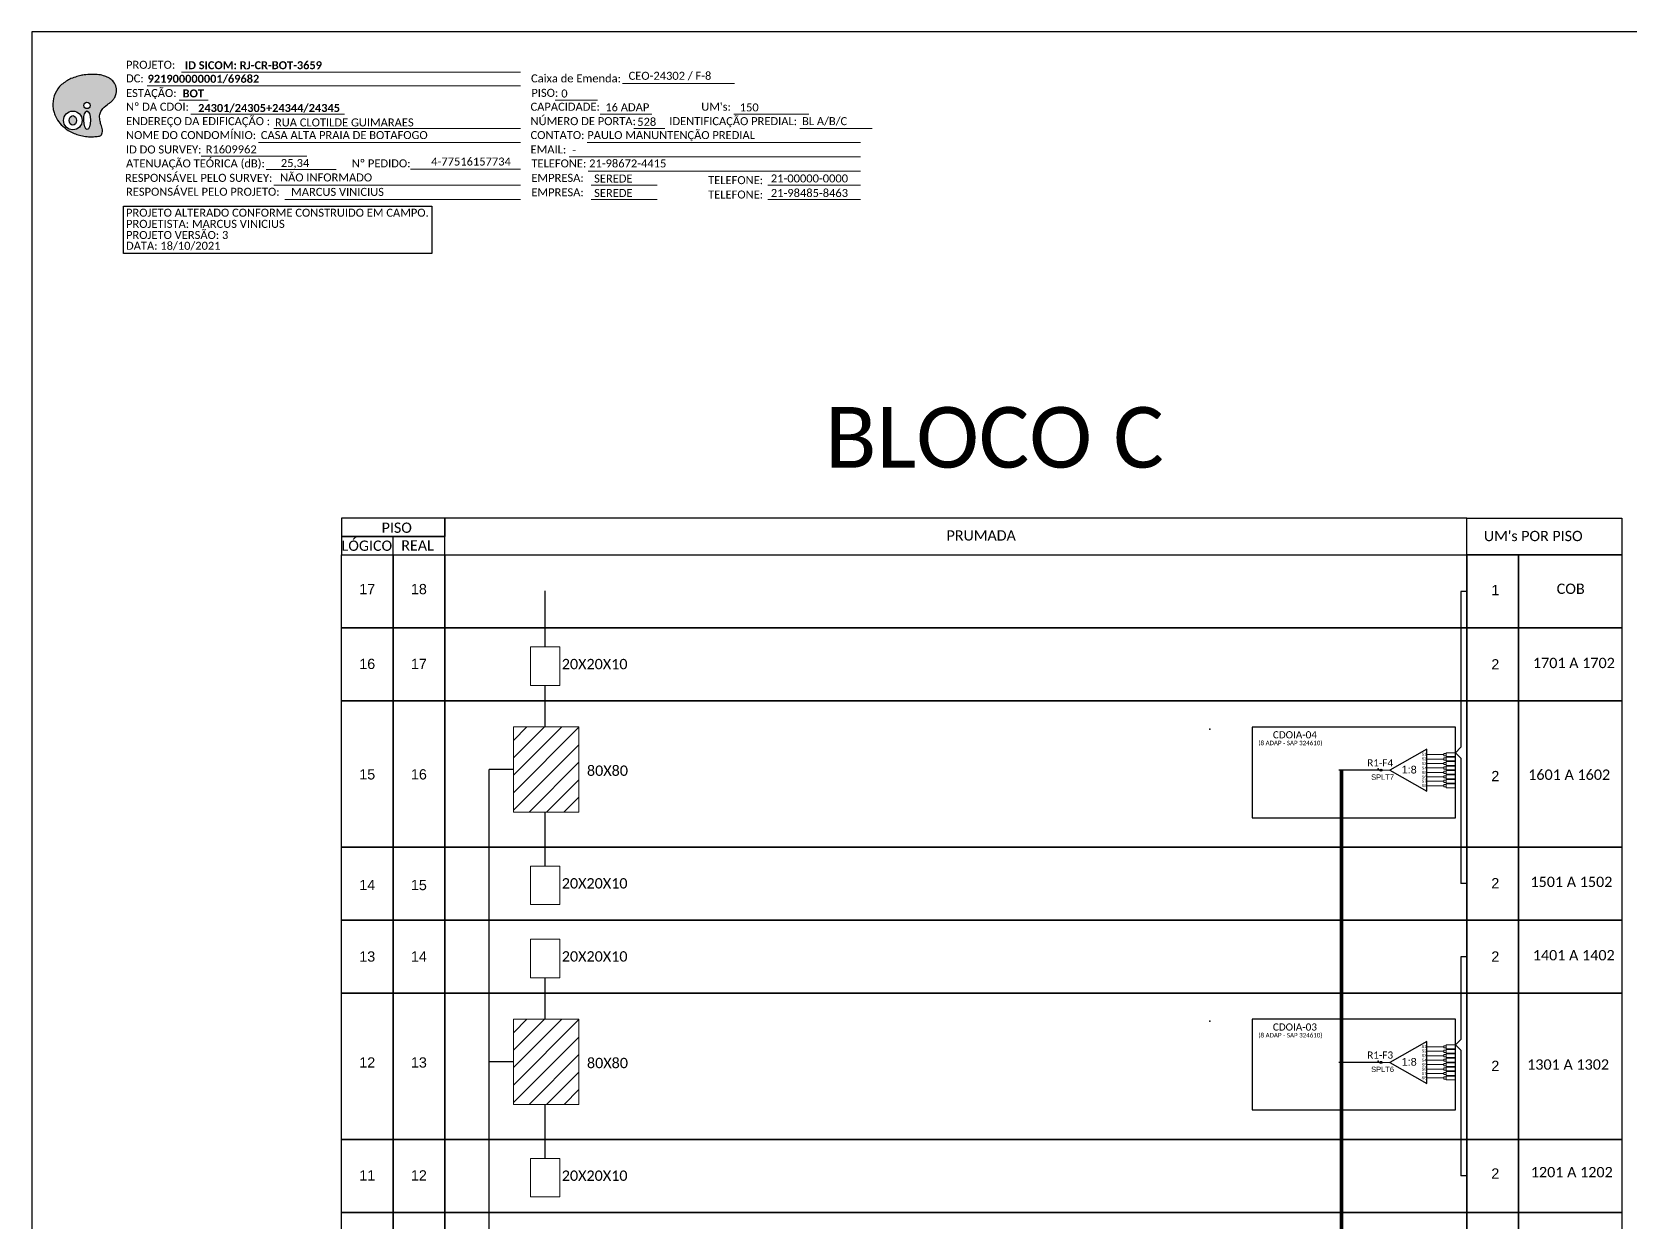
# Model space of a CAD drawing. Header units: inches. Extents: x 2352 to 7774, y -43 to 551.
# Drawn here: x 6935.8 to 7293.9, y 284.2 to 550.8 of the extents above; entities that cross this region are included whole.
import ezdxf
from ezdxf.enums import TextEntityAlignment as Align

# ---------------------------------------------------------------- set-up
doc = ezdxf.new("R2010")
doc.units = ezdxf.units.IN
doc.header["$MEASUREMENT"] = 0
doc.styles.add('ARIAL', font='arial.ttf')
doc.styles.add('WMF-Calibri0', font='calibri.ttf')
doc.styles.add('WMF-Calibri1', font='calibrib.ttf')

# ---------------------------------------------------------------- blocks, each defined once
blk = doc.blocks.new('SPLITTER_')
blk.add_point((0, 0))
at = {"style": 'ARIAL', "flags": 4}
blk.add_attdef('SPLT', (0, -3.26), '', height=1.5, dxfattribs=at)
blk = doc.blocks.new('OI')
h = blk.add_hatch(color=40)
edge = h.paths.add_edge_path()
edge.add_spline(control_points=[(4.35, -0.67), (3.92, -0.99), (3.26, -1.5), (2.81, -2.59), (2.9, -3.5), (3.06, -4.27), (3.31, -4.85), (3.37, -5.39), (3.4, -5.88), (3.2, -6.4), (2.54, -6.61), (1.65, -6.63), (0.55, -6.67), (-0.56, -6.42), (-1.61, -6.14), (-2.77, -5.61), (-3.92, -4.77), (-4.89, -3.7), (-5.34, -2.65), (-5.6, -1.94), (-5.85, -0.96), (-5.71, 0.47), (-5.1, 2.02), (-4.14, 3.02), (-3.3, 3.61), (-2.37, 4.16), (-1.36, 4.44), (-0.56, 4.7), (0.79, 4.85), (2.24, 4.97), (3.79, 4.57), (4.67, 4.21), (5.44, 3.65), (5.76, 2.99), (6.03, 2.21), (6.01, 1.46), (5.72, 0.64), (5.31, 0.08), (4.88, -0.38), (4.51, -0.55), (4.35, -0.67)], knot_values=[0, 0, 0, 0, 1.60434, 2.417191, 3.427595, 4.282808, 4.776746, 5.304182, 5.888771, 6.258406, 6.858137, 7.79129, 8.986195, 10.124242, 11.187857, 12.242908, 13.953784, 15.414161, 16.515391, 17.349188, 17.675853, 19.552021, 21.515531, 22.568638, 23.63245, 24.621084, 25.782718, 26.745347, 27.142653, 29.870543, 31.004649, 31.921532, 32.709589, 33.801391, 34.042471, 35.192333, 35.971461, 36.628871, 37.254359, 37.836911, 37.836911, 37.836911, 37.836911], degree=3, periodic=0)
h.paths.add_polyline_path([(1.13, -0.87, -1), (-0.04, -0.87, -1)], flags=16)
edge = h.paths.add_edge_path(flags=16)
edge.add_ellipse((0.56, -3.59), major_axis=(-0.02, 1.71), ratio=0.361305, start_angle=0, end_angle=360)
h.paths.add_polyline_path([(-0.36, -3.62, -1), (-3.8, -3.62, -1)], flags=16)
edge = h.paths.add_edge_path(flags=0)
edge.add_ellipse((-2.08, -3.62), major_axis=(0, 0.885), ratio=0.758294, start_angle=0, end_angle=360)
at = {"color": 40}
for centre, radius in [((-2.08, -3.62), 1.72), ((0.54, -0.87), 0.587)]:
    blk.add_circle(centre, radius, dxfattribs=at)
blk.add_ellipse((-2.08, -3.62), major_axis=(0, 0.885), ratio=0.758294, start_param=-3.141592653589792, end_param=3.141592653589792, dxfattribs=at)
blk.add_ellipse((0.56, -3.59), major_axis=(-0.02, 1.71), ratio=0.361305, dxfattribs=at)
at = {"color": 40, "start_tangent": (-0.800898, -0.598801), "end_tangent": (-0.800898, -0.598801)}
blk.add_spline([(4.35, -0.67), (3.2, -1.78), (2.9, -2.54), (2.92, -3.55), (3.12, -4.38), (3.28, -4.85), (3.37, -5.37), (3.35, -5.95), (3.2, -6.29), (2.66, -6.55), (1.73, -6.63), (0.54, -6.62), (-0.58, -6.41), (-1.6, -6.11), (-2.56, -5.67), (-3.95, -4.67), (-4.89, -3.56), (-5.37, -2.56), (-5.64, -1.78), (-5.72, -1.46), (-5.63, 0.42), (-4.84, 2.22), (-4.13, 2.99), (-3.27, 3.62), (-2.4, 4.09), (-1.3, 4.47), (-0.37, 4.72), (0.02, 4.77), (2.75, 4.8), (3.85, 4.53), (4.69, 4.16), (5.31, 3.68), (5.85, 2.73), (5.93, 2.5), (5.94, 1.35), (5.67, 0.62), (5.29, 0.08), (4.84, -0.36), (4.35, -0.67)], degree=3, dxfattribs=at)
blk = doc.blocks.new('A$C415C251F')
at = {"color": 3}
blk.add_point((0, 0), dxfattribs=at)

msp = doc.modelspace()

# ---------------------------------------------------------------- hatches: boundary and pattern name
h = msp.add_hatch()
h.set_pattern_fill('ANSI31', color=0, scale=22.150909, style=0)
h.set_pattern_definition([(45, (214.4683, -238.4515), (-1.9578823, 1.9578823), [])])
h.paths.add_polyline_path([(7058.39, 395.15), (7043.72, 395.15), (7043.72, 376.05), (7058.39, 376.05)])
h = msp.add_hatch(color=0)
h.dxf.hatch_style = 1
edge = h.paths.add_edge_path()
edge.add_arc((7238.11, 385.47), 0.242, 0, 360)
h = msp.add_hatch()
h.set_pattern_fill('ANSI31', color=0, scale=22.150909, style=0)
h.set_pattern_definition([(45, (214.4683, -303.939), (-1.9578823, 1.9578823), [])])
h.paths.add_polyline_path([(7058.39, 329.66), (7043.72, 329.66), (7043.72, 310.57), (7058.39, 310.57)])
h = msp.add_hatch(color=0)
h.dxf.hatch_style = 1
edge = h.paths.add_edge_path()
edge.add_arc((7238.11, 320), 0.242, 0, 360)

# ---------------------------------------------------------------- linework, layer by layer
for points in [[(6935.83, -43.15), (7774.39, -43.15), (7774.39, 550.85), (6935.83, 550.85), (6935.83, -43.15)], [(7028.31, 433.72), (7257.33, 433.72), (7257.33, 441.94), (7028.31, 441.94), (7028.31, 441.94), (7028.31, 437.83)], [(7016.73, 433.72), (7016.73, 437.83)]]:
    msp.add_lwpolyline(points)
at = {"color": 7, "lineweight": 0}
for points in [[(6969.3, 541.85), (7045.27, 541.85)], [(6961.66, 538.8), (7045.27, 538.8)], [(7068.11, 539.3), (7093.24, 539.3)], [(6968.78, 535.53), (6975.33, 535.53)], [(7053.07, 535.57), (7062.55, 535.57)], [(6971.44, 532.46), (7005.83, 532.46)], [(7063.12, 532.46), (7074.73, 532.46)], [(7093.06, 532.46), (7109.91, 532.46)], [(6990.01, 529.22), (7045.27, 529.22)], [(7070.7, 529.22), (7077.65, 529.22)], [(7107.87, 529.22), (7124.05, 529.22)], [(6973.76, 523.04), (6997.39, 523.04)], [(6986.6, 526.11), (7045.27, 526.11)], [(7056.19, 522.87), (7121.46, 522.87)], [(7060.23, 526.11), (7121.46, 526.11)], [(6988.3, 520.07), (7003.97, 520.07)], [(7020.63, 520.08), (7045.13, 520.08)], [(7021.13, 520.09), (7045.28, 520.09)], [(7060.48, 519.63), (7121.46, 519.63)], [(6990.01, 516.52), (7045.27, 516.52)], [(7061.09, 516.52), (7075.89, 516.52)], [(7100.69, 516.52), (7121.46, 516.52)], [(6992.5, 513.28), (7045.27, 513.28)], [(7061.09, 513.28), (7075.89, 513.28)], [(7100.69, 513.28), (7121.46, 513.28)]]:
    msp.add_lwpolyline(points, dxfattribs=at)
at = {"color": 1}
msp.add_lwpolyline([(6956.35, 511.79), (7025.42, 511.79), (7025.42, 501.23), (6956.35, 501.23)], close=True, dxfattribs=at)
at = {"color": 0}
for points in [[(7005.16, 437.83), (7028.31, 437.83), (7028.31, 441.94), (7005.16, 441.94)], [(7005.16, 433.72), (7028.31, 433.72), (7028.31, 437.83), (7005.16, 437.83)]]:
    msp.add_lwpolyline(points, close=True, dxfattribs=at)
for points in [[(7257.33, 441.94), (7292.05, 441.94), (7292.05, 433.72), (7257.33, 433.72)], [(7005.16, 433.72), (7016.73, 433.72), (7016.73, 417.35), (7005.16, 417.35)], [(7016.73, 433.72), (7028.31, 433.72), (7028.31, 417.35), (7016.73, 417.35)], [(7028.31, 433.72), (7257.33, 433.72), (7257.33, 417.35), (7028.31, 417.35)], [(7257.33, 433.72), (7268.9, 433.72), (7268.9, 417.35), (7257.33, 417.35)], [(7268.9, 433.72), (7292.05, 433.72), (7292.05, 417.35), (7268.9, 417.35)], [(7005.16, 417.35), (7016.73, 417.35), (7016.73, 400.98), (7005.16, 400.98)], [(7016.73, 417.35), (7028.31, 417.35), (7028.31, 400.98), (7016.73, 400.98)], [(7028.31, 417.35), (7257.33, 417.35), (7257.33, 400.98), (7028.31, 400.98)], [(7257.33, 417.35), (7268.9, 417.35), (7268.9, 400.98), (7257.33, 400.98)], [(7268.9, 417.35), (7292.05, 417.35), (7292.05, 400.98), (7268.9, 400.98)], [(7005.16, 400.98), (7016.73, 400.98), (7016.73, 368.23), (7005.16, 368.23)], [(7016.73, 400.98), (7028.31, 400.98), (7028.31, 368.23), (7016.73, 368.23)], [(7028.31, 400.98), (7257.33, 400.98), (7257.33, 368.23), (7028.31, 368.23)], [(7257.33, 400.98), (7268.9, 400.98), (7268.9, 368.23), (7257.33, 368.23)], [(7268.9, 400.98), (7292.05, 400.98), (7292.05, 368.23), (7268.9, 368.23)], [(7005.16, 368.23), (7016.73, 368.23), (7016.73, 351.86), (7005.16, 351.86)], [(7016.73, 368.23), (7028.31, 368.23), (7028.31, 351.86), (7016.73, 351.86)], [(7028.31, 368.23), (7257.33, 368.23), (7257.33, 351.86), (7028.31, 351.86)], [(7257.33, 368.23), (7268.9, 368.23), (7268.9, 351.86), (7257.33, 351.86)], [(7268.9, 368.23), (7292.05, 368.23), (7292.05, 351.86), (7268.9, 351.86)], [(7005.16, 351.86), (7016.73, 351.86), (7016.73, 335.49), (7005.16, 335.49)], [(7016.73, 351.86), (7028.31, 351.86), (7028.31, 335.49), (7016.73, 335.49)], [(7028.31, 351.86), (7257.33, 351.86), (7257.33, 335.49), (7028.31, 335.49)], [(7257.33, 351.86), (7268.9, 351.86), (7268.9, 335.49), (7257.33, 335.49)], [(7268.9, 351.86), (7292.05, 351.86), (7292.05, 335.49), (7268.9, 335.49)], [(7005.16, 335.49), (7016.73, 335.49), (7016.73, 302.74), (7005.16, 302.74)], [(7016.73, 335.49), (7028.31, 335.49), (7028.31, 302.74), (7016.73, 302.74)], [(7028.31, 335.49), (7257.33, 335.49), (7257.33, 302.74), (7028.31, 302.74)], [(7257.33, 335.49), (7268.9, 335.49), (7268.9, 302.74), (7257.33, 302.74)], [(7268.9, 335.49), (7292.05, 335.49), (7292.05, 302.74), (7268.9, 302.74)], [(7005.16, 302.74), (7016.73, 302.74), (7016.73, 286.37), (7005.16, 286.37)], [(7016.73, 302.74), (7028.31, 302.74), (7028.31, 286.37), (7016.73, 286.37)], [(7028.31, 302.74), (7257.33, 302.74), (7257.33, 286.37), (7028.31, 286.37)], [(7257.33, 302.74), (7268.9, 302.74), (7268.9, 286.37), (7257.33, 286.37)], [(7268.9, 302.74), (7292.05, 302.74), (7292.05, 286.37), (7268.9, 286.37)], [(7005.16, 286.37), (7016.73, 286.37), (7016.73, 270), (7005.16, 270)], [(7016.73, 286.37), (7028.31, 286.37), (7028.31, 270), (7016.73, 270)], [(7028.31, 286.37), (7257.33, 286.37), (7257.33, 270), (7028.31, 270)], [(7257.33, 286.37), (7268.9, 286.37), (7268.9, 270), (7257.33, 270)], [(7268.9, 286.37), (7292.05, 286.37), (7292.05, 270), (7268.9, 270)]]:
    msp.add_lwpolyline(points, close=True)
at = {"color": 3}
for points in [[(7050.82, 413.09), (7050.82, 425.68)], [(7256.01, 425.53), (7256.01, 390.59)], [(7257.33, 425.53), (7256.01, 425.53)], [(7050.82, 395.15), (7050.82, 404.47)], [(7256.01, 390.59), (7254.76, 389.38), (7256.01, 388.17), (7256.01, 388.17)], [(7256.01, 388.17), (7256.01, 360.05)], [(7046.9, 66.91), (7046.9, 84.63), (7038.25, 84.63), (7038.25, 385.6)], [(7043.72, 385.6), (7038.25, 385.6)], [(7050.82, 363.97), (7050.82, 376.05)], [(7257.33, 360.05), (7256.01, 360.05)], [(7256.01, 343.67), (7256.01, 325.12)], [(7257.33, 343.67), (7256.01, 343.67)], [(7050.82, 329.66), (7050.82, 338.98)], [(7256.01, 325.12), (7254.76, 323.91), (7256.01, 322.71), (7256.01, 322.71)], [(7256.01, 322.71), (7256.01, 308.73)], [(7043.72, 320.11), (7038.25, 320.11)], [(7050.82, 298.48), (7050.82, 310.57)], [(7256.01, 308.73), (7256.01, 294.56)], [(7257.33, 294.56), (7256.01, 294.56)]]:
    msp.add_lwpolyline(points, dxfattribs=at)
at = {"color": 0, "lineweight": 0}
for points in [[(7047.51, 413.09), (7054.13, 413.09), (7054.13, 404.47), (7047.51, 404.47)], [(7043.72, 395.15), (7058.39, 395.15), (7058.39, 376.05), (7043.72, 376.05)], [(7252.17, 389.2), (7252.67, 389.2), (7252.67, 388.71), (7252.17, 388.71)], [(7252.17, 388.2), (7252.67, 388.2), (7252.67, 387.71), (7252.17, 387.71)], [(7252.17, 387.21), (7252.67, 387.21), (7252.67, 386.71), (7252.17, 386.71)], [(7252.17, 386.21), (7252.67, 386.21), (7252.67, 385.72), (7252.17, 385.72)], [(7252.17, 385.22), (7252.67, 385.22), (7252.67, 384.72), (7252.17, 384.72)], [(7252.17, 384.22), (7252.67, 384.22), (7252.67, 383.72), (7252.17, 383.72)], [(7252.17, 383.22), (7252.67, 383.22), (7252.67, 382.73), (7252.17, 382.73)], [(7252.17, 382.23), (7252.67, 382.23), (7252.67, 381.73), (7252.17, 381.73)], [(7047.51, 363.97), (7054.13, 363.97), (7054.13, 355.35), (7047.51, 355.35)], [(7047.51, 347.6), (7054.13, 347.6), (7054.13, 338.98), (7047.51, 338.98)], [(7043.72, 329.66), (7058.39, 329.66), (7058.39, 310.57), (7043.72, 310.57)], [(7252.17, 323.74), (7252.67, 323.74), (7252.67, 323.24), (7252.17, 323.24)], [(7252.17, 322.74), (7252.67, 322.74), (7252.67, 322.24), (7252.17, 322.24)], [(7252.17, 321.74), (7252.67, 321.74), (7252.67, 321.25), (7252.17, 321.25)], [(7252.17, 320.75), (7252.67, 320.75), (7252.67, 320.25), (7252.17, 320.25)], [(7252.17, 319.75), (7252.67, 319.75), (7252.67, 319.26), (7252.17, 319.26)], [(7252.17, 318.76), (7252.67, 318.76), (7252.67, 318.26), (7252.17, 318.26)], [(7252.17, 317.76), (7252.67, 317.76), (7252.67, 317.26), (7252.17, 317.26)], [(7252.17, 316.76), (7252.67, 316.76), (7252.67, 316.27), (7252.17, 316.27)], [(7047.51, 298.48), (7054.13, 298.48), (7054.13, 289.86), (7047.51, 289.86)]]:
    msp.add_lwpolyline(points, close=True, dxfattribs=at)
at = {"color": 5}
for points in [[(7254.76, 395.13), (7209.24, 395.13), (7209.24, 374.81), (7254.76, 374.81)], [(7254.76, 329.67), (7209.24, 329.67), (7209.24, 309.34), (7254.76, 309.34)]]:
    msp.add_lwpolyline(points, close=True, dxfattribs=at)
at = {"color": 0}
for points in [[(7248.39, 390.17), (7240.04, 385.47), (7248.39, 380.76), (7248.39, 390.17)], [(7248.39, 324.71), (7240.04, 320), (7248.39, 315.29), (7248.39, 324.71)]]:
    msp.add_lwpolyline(points, dxfattribs=at)
at = {"color": 0, "lineweight": 0}
for points in [[(7252.17, 388.95), (7248.39, 388.95)], [(7248.39, 387.96), (7252.17, 387.96)], [(7248.39, 386.96), (7252.17, 386.96)], [(7252.67, 389.38), (7252.67, 388.53)], [(7252.67, 389.38), (7254.76, 389.38)], [(7252.67, 388.53), (7254.76, 388.53)], [(7252.67, 388.38), (7252.67, 387.53)], [(7252.67, 388.38), (7254.76, 388.38)], [(7252.67, 387.53), (7254.76, 387.53)], [(7252.67, 387.39), (7252.67, 386.53)], [(7252.67, 387.39), (7254.76, 387.39)], [(7240.04, 385.47), (7238.11, 385.47)], [(7248.39, 385.96), (7252.17, 385.96)], [(7248.39, 384.97), (7252.17, 384.97)], [(7248.39, 383.97), (7252.17, 383.97)], [(7252.67, 386.53), (7254.76, 386.53)], [(7252.67, 386.39), (7252.67, 385.54)], [(7252.67, 386.39), (7254.76, 386.39)], [(7252.67, 385.54), (7254.76, 385.54)], [(7252.67, 385.39), (7252.67, 384.54)], [(7252.67, 385.39), (7254.76, 385.39)], [(7252.67, 384.54), (7254.76, 384.54)], [(7252.67, 384.4), (7252.67, 383.55)], [(7252.67, 384.4), (7254.76, 384.4)], [(7252.67, 383.55), (7254.76, 383.55)], [(7252.67, 383.4), (7252.67, 382.55)], [(7252.67, 383.4), (7254.76, 383.4)], [(7248.39, 382.98), (7252.17, 382.98)], [(7248.39, 381.98), (7252.17, 381.98)], [(7252.67, 382.55), (7254.76, 382.55)], [(7252.67, 382.41), (7252.67, 381.55)], [(7252.67, 382.41), (7254.76, 382.41)], [(7252.67, 381.55), (7254.76, 381.55)], [(7252.17, 323.49), (7248.39, 323.49)], [(7248.39, 322.49), (7252.17, 322.49)], [(7252.67, 323.91), (7252.67, 323.06)], [(7252.67, 323.91), (7254.76, 323.91)], [(7252.67, 323.06), (7254.76, 323.06)], [(7252.67, 322.92), (7252.67, 322.07)], [(7252.67, 322.92), (7254.76, 322.92)], [(7240.04, 320), (7238.11, 320)], [(7248.39, 321.5), (7252.17, 321.5)], [(7248.39, 320.5), (7252.17, 320.5)], [(7248.39, 319.5), (7252.17, 319.5)], [(7252.67, 322.07), (7254.76, 322.07)], [(7252.67, 321.92), (7252.67, 321.07)], [(7252.67, 321.92), (7254.76, 321.92)], [(7252.67, 321.07), (7254.76, 321.07)], [(7252.67, 320.93), (7252.67, 320.07)], [(7252.67, 320.93), (7254.76, 320.93)], [(7252.67, 320.07), (7254.76, 320.07)], [(7252.67, 319.93), (7252.67, 319.08)], [(7252.67, 319.93), (7254.76, 319.93)], [(7252.67, 319.08), (7254.76, 319.08)], [(7252.67, 318.93), (7252.67, 318.08)], [(7252.67, 318.93), (7254.76, 318.93)], [(7248.39, 318.51), (7252.17, 318.51)], [(7248.39, 317.51), (7252.17, 317.51)], [(7248.39, 316.52), (7252.17, 316.52)], [(7252.67, 318.08), (7254.76, 318.08)], [(7252.67, 317.94), (7252.67, 317.09)], [(7252.67, 317.94), (7254.76, 317.94)], [(7252.67, 317.09), (7254.76, 317.09)], [(7252.67, 316.94), (7252.67, 316.09)], [(7252.67, 316.94), (7254.76, 316.94)], [(7252.67, 316.09), (7254.76, 316.09)]]:
    msp.add_lwpolyline(points, dxfattribs=at)
at = {"color": 0, "const_width": 0.8}
msp.add_lwpolyline([(7229.23, 385.53), (7229.23, 74.49), (7221.43, 74.49)], dxfattribs=at)
at = {"color": 5}
for points in [[(7238.11, 385.47), (7228.64, 385.47)], [(7238.11, 320), (7228.64, 320)]]:
    msp.add_lwpolyline(points, dxfattribs=at)
at = {"color": 0}
for centre in [(7238.11, 385.47), (7238.11, 320)]:
    msp.add_circle(centre, 0.242, dxfattribs=at)

# ---------------------------------------------------------------- block references
at = {"color": 7, "xscale": 1.213923925196705, "yscale": 1.21392392515554, "zscale": 1.213923925163967, "rotation": 0.153289602326381}
msp.add_blockref('OI', (6947.49, 535.43), dxfattribs=at)
at = {"color": 3, "extrusion": (0, 0, -1), "xscale": -0.8000000000174623, "yscale": 0.8000000000174623, "zscale": -0.8000000000174623}
for p in [(-7199.76, 394.69), (-7199.76, 329.22)]:
    msp.add_blockref('A$C415C251F', p, dxfattribs=at)
at = {"color": 5}
ref = msp.add_blockref('SPLITTER_', (7237.45, 385.76), dxfattribs=dict(at, xscale=0.8000000000465661, yscale=0.7999999999883585, zscale=0.8))
ref.add_attrib('SPLT', 'SPLT7', (7235.89, 383.31), dxfattribs={"height": 1.2, "style": 'ARIAL'})
ref = msp.add_blockref('SPLITTER_', (7237.45, 320.29), dxfattribs=dict(at, xscale=0.8000000000465661, yscale=0.7999999999883585, zscale=0.8))
ref.add_attrib('SPLT', 'SPLT6', (7235.89, 317.85), dxfattribs={"height": 1.2, "style": 'ARIAL'})

# ---------------------------------------------------------------- texts
at = {"color": 7, "lineweight": 0, "style": 'WMF-Calibri0'}
for s, height, p in [('PROJETO:', 1.793, (6956.9, 542.6)), ('DC:', 1.793, (6956.9, 539.55)), ('Caixa de Emenda:', 1.7927, (7047.65, 539.55)), ('ESTAÇÃO:', 1.793, (6956.9, 536.27)), ('PISO:', 1.793, (7047.72, 536.31)), ('Nº DA CDOI:', 1.7927, (6956.9, 533.2)), ('CAPACIDADE:', 1.7927, (7047.54, 533.2)), ("UM's:", 1.793, (7085.79, 533.2)), ('ENDEREÇO DA EDIFICAÇÃO :', 1.7927, (6956.9, 529.97)), ('NÚMERO DE PORTA:', 1.7927, (7047.54, 529.97)), ('IDENTIFICAÇÃO PREDIAL:', 1.7927, (7078.63, 529.97)), ('BL A/B/C', 1.793, (7108.37, 529.97)), ('NOME DO CONDOMÍNIO:', 1.7927, (6956.9, 526.85)), ('CASA ALTA PRAIA DE BOTAFOGO', 1.7927, (6987.11, 526.85)), ('CONTATO: PAULO MANUNTENÇÃO PREDIAL', 1.7927, (7047.54, 526.85)), ('ATENUAÇÃO TEÓRICA (dB):', 1.7927, (6956.9, 520.5)), ('ID DO SURVEY:', 1.7927, (6956.9, 523.62)), ('EMAIL:', 1.793, (7047.54, 523.62)), ('RESPONSÁVEL PELO SURVEY:', 1.7927, (6956.66, 517.27)), ('Nº PEDIDO:', 1.793, (7007.48, 520.51)), ('TELEFONE: 21-98672-4415', 1.7927, (7047.73, 520.5)), ('RESPONSÁVEL PELO PROJETO:', 1.7927, (6956.9, 514.15)), ('EMPRESA:', 1.793, (7047.73, 517.27)), ('EMPRESA:', 1.793, (7047.73, 514.03)), ('TELEFONE:', 1.793, (7087.33, 516.76)), ('TELEFONE:', 1.793, (7087.33, 513.53))]:
    msp.add_text(s, height=height, dxfattribs=at).set_placement(p)
at = {"color": 7, "linetype": 'Continuous'}
for s, height, style, p in [('ID SICOM: RJ-CR-BOT-3659', 1.7927, 'WMF-Calibri1', (6970.09, 542.5)), ('921900000001/69682', 1.7927, 'WMF-Calibri1', (6961.74, 539.46)), ('CEO-24302 / F-8', 1.7927, 'WMF-Calibri0', (7069.51, 540.13)), ('BOT', 1.793, 'WMF-Calibri1', (6969.58, 536.18)), ('0', 1.79, 'WMF-Calibri0', (7054.42, 536.17)), ('RUA CLOTILDE GUIMARAES', 1.7927, 'WMF-Calibri0', (6990.28, 529.68)), ('528', 1.793, 'WMF-Calibri0', (7071.45, 529.82)), ('-', 1.79, 'WMF-Calibri0', (7056.89, 523.47)), ('NÃO INFORMADO', 1.7927, 'WMF-Calibri0', (6991.41, 517.36)), ('MARCUS VINICIUS', 1.7927, 'WMF-Calibri0', (6993.9, 514.12)), ('SEREDE', 1.793, 'WMF-Calibri0', (7061.79, 517.12)), ('SEREDE', 1.793, 'WMF-Calibri0', (7061.79, 513.88)), ('21-00000-0000', 1.7927, 'WMF-Calibri0', (7101.39, 517.14)), ('21-98485-8463', 1.7927, 'WMF-Calibri0', (7101.39, 513.88))]:
    msp.add_text(s, height=height, dxfattribs=dict(at, style=style)).set_placement(p)
at = {"color": 7, "linetype": 'Continuous', "style": 'WMF-Calibri1'}
msp.add_text('24301/24305+24344/24345', height=1.7927, dxfattribs=at).set_placement((6988.95, 532.92), align=Align.CENTER)
at = {"color": 0, "linetype": 'Continuous', "style": 'WMF-Calibri0'}
for s, p in [('16 ADAP', (7064.29, 533.08)), ('150', (7094.41, 533.05)), ('R1609962', (6974.75, 523.65))]:
    msp.add_text(s, height=1.793, dxfattribs=at).set_placement(p)
at = {"color": 7, "style": 'WMF-Calibri0'}
msp.add_text('4-77516157734', height=1.7927, dxfattribs=at).set_placement((7025.28, 520.92))
at = {"color": 0, "lineweight": 0, "style": 'WMF-Calibri0'}
msp.add_text('25,34', height=1.793, dxfattribs=at).set_placement((6991.6, 520.59))
at = {"color": 1, "lineweight": 0, "style": 'WMF-Calibri0'}
for s, p in [('PROJETO ALTERADO CONFORME CONSTRUIDO EM CAMPO.', (6956.9, 509.46)), ('PROJETISTA: MARCUS VINICIUS', (6956.9, 506.96)), ('PROJETO VERSÃO: 3', (6956.9, 504.47)), ('DATA: 18/10/2021', (6956.9, 502.05))]:
    msp.add_text(s, height=1.7927, dxfattribs=at).set_placement(p)
at = {"color": 0}
for s, height, style, p in [('BLOCO C', 13.601, 'WMF-Calibri0', (7113.52, 453.22)), ('     PISO', 2.3, 'WMF-Calibri0', (7010.12, 438.64)), ('  LÓGICO', 2.3, 'WMF-Calibri0', (7003.58, 434.61)), ('    REAL', 2.3, 'WMF-Calibri0', (7015.34, 434.67)), ('PRUMADA', 2.3, 'WMF-Calibri0', (7140.76, 436.9)), ("UM's POR PISO", 2.3, 'WMF-Calibri0', (7261.15, 436.78)), ('S1', 0.648, 'ARIAL', (7247.2, 388.72)), ('S2', 0.648, 'ARIAL', (7247.2, 387.7)), ('S3', 0.648, 'ARIAL', (7247.2, 386.65)), ('1:8', 1.728, 'ARIAL', (7242.74, 384.73)), ('S4', 0.648, 'ARIAL', (7247.2, 385.63)), ('S5', 0.648, 'ARIAL', (7247.2, 384.58)), ('S6', 0.648, 'ARIAL', (7247.2, 383.62)), ('S7', 0.648, 'ARIAL', (7247.2, 382.67)), ('S8', 0.648, 'ARIAL', (7247.2, 381.7)), ('S1', 0.648, 'ARIAL', (7247.2, 323.26)), ('S2', 0.648, 'ARIAL', (7247.2, 322.23)), ('1:8', 1.728, 'ARIAL', (7242.74, 319.27)), ('S3', 0.648, 'ARIAL', (7247.2, 321.18)), ('S4', 0.648, 'ARIAL', (7247.2, 320.17)), ('S5', 0.648, 'ARIAL', (7247.2, 319.12)), ('S6', 0.648, 'ARIAL', (7247.2, 318.15)), ('S7', 0.648, 'ARIAL', (7247.2, 317.2)), ('S8', 0.648, 'ARIAL', (7247.2, 316.24))]:
    msp.add_text(s, height=height, dxfattribs=dict(at, style=style)).set_placement(p)
at = {"style": 'WMF-Calibri0'}
for s, p in [('COB', (7277.46, 424.95)), ('20X20X10', (7054.54, 408.08)), ('1701 A 1702', (7272.13, 408.33)), ('80X80', (7060.18, 384.2)), ('1601 A 1602', (7271.08, 383.3)), ('20X20X10', (7054.54, 358.96)), ('1501 A 1502', (7271.58, 359.29)), ('20X20X10', (7054.54, 342.59)), ('1401 A 1402', (7272.1, 342.86)), ('80X80', (7060.18, 318.71)), ('1301 A 1302', (7270.84, 318.37)), ('20X20X10', (7054.54, 293.47)), ('1201 A 1202', (7271.66, 294.26))]:
    msp.add_text(s, height=2.317, dxfattribs=at).set_placement(p)
at = {"color": 5, "style": 'WMF-Calibri0'}
for s, p in [('CDOIA-04', (7213.87, 392.6)), ('R1-F4', (7235.02, 386.31)), ('CDOIA-03', (7213.87, 327.13)), ('R1-F3', (7235.02, 320.85))]:
    msp.add_text(s, height=1.6, dxfattribs=at).set_placement(p)
for p in [(7217.8, 391.06), (7217.8, 325.59)]:
    msp.add_text('(8 ADAP - SAP 324610)', height=1, dxfattribs=at).set_placement(p, align=Align.CENTER)
at = {"style": 'ARIAL', "flags": 12}
for tag, p in [('17', (7010.95, 426.04)), ('18', (7022.52, 426.04)), ('1', (7263.71, 425.8)), ('16', (7010.95, 409.28)), ('17', (7022.52, 409.28)), ('2', (7263.71, 409.18)), ('15', (7010.95, 384.53)), ('16', (7022.52, 384.53)), ('2', (7263.71, 384.15)), ('14', (7010.95, 359.74)), ('15', (7022.52, 359.74)), ('2', (7263.71, 360.14)), ('13', (7010.95, 343.73)), ('14', (7022.52, 343.73)), ('2', (7263.71, 343.71)), ('12', (7010.95, 319.99)), ('13', (7022.52, 319.99)), ('2', (7263.71, 319.22)), ('11', (7010.95, 294.69)), ('12', (7022.52, 294.69)), ('2', (7263.71, 295.11))]:
    msp.add_attdef(tag, text='XX', height=2.3, dxfattribs=at).set_placement(p, align=Align.MIDDLE_CENTER)

doc.saveas('drawing.dxf')
